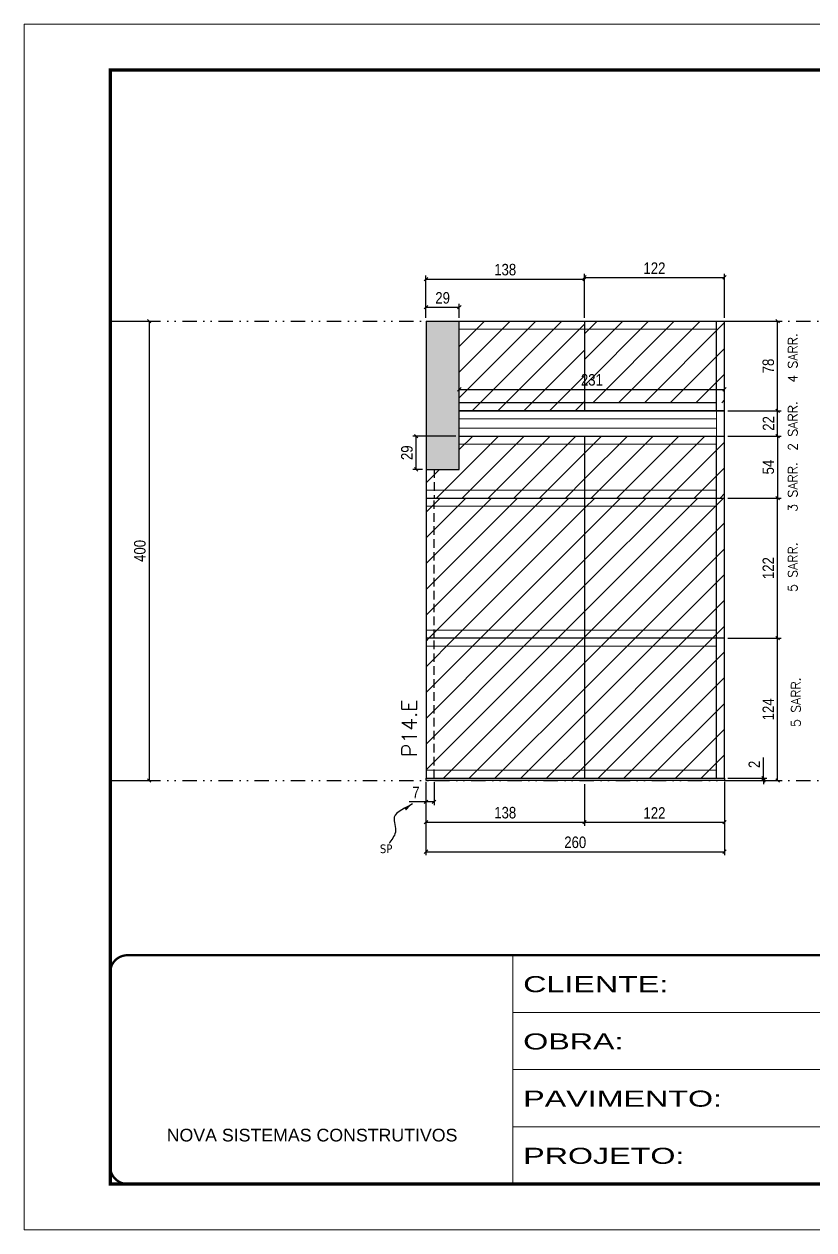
# Model space of a CAD drawing. Extents: x 28748 to 35002, y 14885 to 43501.
# Drawn here: x 31932 to 32620, y 28668 to 29718 of the extents above; entities that cross this region are included whole.
import ezdxf

# ---------------------------------------------------------------- set-up
doc = ezdxf.new("R2010")
doc.units = 0
for name, pattern in [('CONTINUO', [0]), ('DASHED', [0.75, 0.5, -0.25]), ('DIVIDE2', [0.625, 0.25, -0.125, 0, -0.125, 0, -0.125]), ('HIDDEN', [0.375, 0.25, -0.125])]:
    doc.linetypes.add(name, pattern=pattern)
for name, color, linetype in [('COTA', 241, 'Continuous'), ('Nível', 160, 'Continuous'), ('Painéis', 200, 'Continuous'), ('SARR_2.2x7', 40, 'Continuous'), ('Sarrafo de Pressão', 42, 'HIDDEN'), ('texto', 7, 'Continuous')]:
    doc.layers.add(name, color=color, linetype=linetype)
for name, color, linetype, lineweight in [('Folhas', 255, 'Continuous', 9), ('Hachura', 251, 'Continuous', 9), ('Sarr 2.2x7', 40, 'Continuous', 9), ('SARRAFO DE PRESSAO', 251, 'DASHED', 9), ('Texto Seção', 7, 'Continuous', 15)]:
    doc.layers.add(name, color=color, linetype=linetype, lineweight=lineweight)
doc.styles.add('ARIAL', font='arial.ttf')
doc.styles.add('COTA TECNICA', font='techl___.ttf', dxfattribs={"height": 10})
doc.styles.add('COTA TECNICA-50', font='techl___.ttf', dxfattribs={"height": 10})
doc.styles.add('REGUA-120', font='ROMANS.shx', dxfattribs={"height": 15})
doc.styles.add('ROMANS', font='romans.shx')
doc.styles.get("Standard").update_dxf_attribs({"font": 'arial.ttf'})
doc.styles.add('Tecnologia', font='')
doc.styles.get('Tecnologia').set_extended_font_data('Forgotten Futurist')
doc.dimstyles.new('COTA PAINEL-50', dxfattribs={"dimtxt": 10, "dimasz": 3, "dimexe": 3, "dimexo": 3, "dimgap": 3, "dimtad": 1, "dimdec": 1, "dimzin": 12, "dimdsep": 46, "dimtxsty": 'COTA TECNICA-50', "dimblk1": 'OBLIQUE', "dimblk2": 'OBLIQUE', "dimsah": 1, "dimcen": 0.9, "dimclrd": 4, "dimclre": 4, "dimclrt": 240, "dimadec": 1, "dimazin": 3, "dimtfac": 1, "dimtdec": 1, "dimtmove": 0, "dimatfit": 3, "dimfxl": 1, "dimtolj": 1, "dimtzin": 12, "dimarcsym": 0})
doc.dimstyles.new('PAINEL', dxfattribs={"dimtxt": 10, "dimasz": 3, "dimexe": 3, "dimexo": 3, "dimgap": 3, "dimtad": 1, "dimdec": 1, "dimzin": 12, "dimdsep": 46, "dimtxsty": 'COTA TECNICA', "dimblk1": 'OBLIQUE', "dimblk2": 'OBLIQUE', "dimsah": 1, "dimcen": 0.9, "dimclrd": 4, "dimclre": 4, "dimclrt": 240, "dimadec": 1, "dimazin": 3, "dimtfac": 1, "dimtdec": 1, "dimtmove": 0, "dimatfit": 3, "dimfxl": 1, "dimtolj": 1, "dimtzin": 12, "dimarcsym": 0})
doc.dimstyles.get("Standard").update_dxf_attribs({"dimtxt": 0.18, "dimasz": 0.18, "dimexe": 0.18, "dimexo": 0.0625, "dimgap": 0.09, "dimtad": 0, "dimtih": 1, "dimtoh": 1, "dimdec": 4, "dimzin": 0, "dimdsep": 46, "dimtxsty": 'Standard', "dimcen": 0.09, "dimadec": 0, "dimazin": 0, "dimtfac": 1, "dimtdec": 4, "dimtofl": 0, "dimtmove": 0, "dimatfit": 3, "dimfxl": 1, "dimtolj": 1, "dimtzin": 0, "dimarcsym": 0})
pattern_1 = [(45, (-100272.658, -2076.637), (-11.2253202, 11.2253202), [])]

# ---------------------------------------------------------------- blocks, each defined once
blk = doc.blocks.new('9999999999')
at = {"color": 30, "linetype": 'CONTINUO'}
for p, q in [((98564.6, 34230.2), (98564.6, 34429.4)), ((98564.6, 34379.6), (99584, 34379.6)), ((98564.6, 34329.8), (99488, 34329.8)), ((98564.6, 34280), (99488, 34280))]:
    blk.add_line(p, q, dxfattribs=at)
at = {"color": 30, "linetype": 'CONTINUO', "const_width": 2}
blk.add_lwpolyline([(99584, 34230.2), (99584, 34414.4, 0.414214), (99569, 34429.4), (98229, 34429.4, 0.414214), (98214, 34414.4), (98214, 34245.2, 0.414214), (98229, 34230.2), (99584, 34230.2)], format="xyb", dxfattribs=at)
at = {"layer": 'Folhas'}
blk.add_lwpolyline([(98139, 34190.2), (99624, 34190.2), (99624, 35240.2), (98139, 35240.2)], close=True, dxfattribs=at)
at = {"layer": 'Folhas', "color": 30, "const_width": 3}
blk.add_lwpolyline([(98214, 34230.2), (99584, 34230.2), (99584, 35200.2), (98214, 35200.2)], close=True, dxfattribs=at)
at = {"color": 7, "linetype": 'Continuous', "ltscale": 5, "style": 'ARIAL'}
blk.add_text('NOVA SISTEMAS CONSTRUTIVOS', height=11.059, dxfattribs=at).set_placement((98263.2, 34267.2))
at = {"layer": 'Folhas', "color": 7, "style": 'Tecnologia', "width": 1.5}
for s, p in [('CLIENTE:', (98573.7, 34397.2)), ('OBRA:', (98573.7, 34347.3)), ('PAVIMENTO:', (98573.7, 34297.5)), ('PROJETO:', (98573.7, 34247.7))]:
    blk.add_text(s, height=14, dxfattribs=at).set_placement(p)
blk = doc.blocks.new('_Oblique')
at = {"color": 0, "linetype": 'ByBlock', "lineweight": -2}
blk.add_line((-0.5, -0.5), (0.5, 0.5), dxfattribs=at)
blk = doc.blocks.new('*D1821')
at = {"layer": 'COTA', "color": 4, "linetype": 'ByBlock', "lineweight": -2, "transparency": 16777216}
for p, q in [((32009.8, 29459.1), (32043.8, 29459.1)), ((32040.8, 29459.1), (32040.8, 29059.1)), ((32009.8, 29059.1), (32043.8, 29059.1))]:
    blk.add_line(p, q, dxfattribs=at)
at = {"layer": 'Defpoints', "color": 0, "linetype": 'ByBlock', "transparency": 16777216}
for p in [(32006.8, 29459.1), (32006.8, 29059.1), (32040.8, 29059.1)]:
    blk.add_point(p, dxfattribs=at)
at = {"layer": 'COTA', "color": 4, "linetype": 'ByBlock', "lineweight": -2, "transparency": 16777216, "xscale": 3, "yscale": 3, "zscale": 3}
for p, rotation in [((32040.8, 29459.1), 90), ((32040.8, 29059.1), 270)]:
    blk.add_blockref('_Oblique', p, dxfattribs=dict(at, rotation=rotation))
at = {"layer": 'COTA', "color": 240, "linetype": 'ByBlock', "transparency": 16777216, "insert": (32032.7, 29259.1), "char_height": 10, "attachment_point": 5, "rotation": 90, "style": 'COTA TECNICA'}
blk.add_mtext('\\A1;400', dxfattribs=at)
blk = doc.blocks.new('*D985')
at = {"layer": 'COTA', "color": 4, "lineweight": -2, "transparency": 16777216}
for p, q in [((32281.9, 29058.1), (32281.9, 28994.2)), ((32541.9, 29058.1), (32541.9, 28994.2)), ((32281.9, 28997.2), (32541.9, 28997.2))]:
    blk.add_line(p, q, dxfattribs=at)
at = {"layer": 'Defpoints', "color": 0, "transparency": 16777216}
for p in [(32281.9, 29061.1), (32541.9, 29061.1), (32541.9, 28997.2)]:
    blk.add_point(p, dxfattribs=at)
at = {"layer": 'COTA', "color": 4, "lineweight": -2, "transparency": 16777216, "xscale": 3, "yscale": 3, "zscale": 3, "rotation": 180}
blk.add_blockref('_Oblique', (32281.9, 28997.2), dxfattribs=at)
at = {"layer": 'COTA', "color": 4, "lineweight": -2, "transparency": 16777216, "xscale": 3, "yscale": 3, "zscale": 3}
blk.add_blockref('_Oblique', (32541.9, 28997.2), dxfattribs=at)
at = {"layer": 'COTA', "color": 240, "transparency": 16777216, "insert": (32411.9, 29005.3), "char_height": 10, "attachment_point": 5, "style": 'COTA TECNICA'}
blk.add_mtext('\\A1;260', dxfattribs=at)
blk = doc.blocks.new('*D986')
at = {"layer": 'COTA', "color": 4, "lineweight": -2, "transparency": 16777216}
for p, q in [((32281.9, 29056.1), (32281.9, 29037.6)), ((32288.9, 29058.1), (32288.9, 29037.6)), ((32281.9, 29040.6), (32267.2, 29040.6)), ((32288.9, 29040.6), (32281.9, 29040.6))]:
    blk.add_line(p, q, dxfattribs=at)
at = {"layer": 'Defpoints', "color": 0, "transparency": 16777216}
for p in [(32281.9, 29059.1), (32288.9, 29061.1), (32281.9, 29040.6)]:
    blk.add_point(p, dxfattribs=at)
at = {"layer": 'COTA', "color": 4, "lineweight": -2, "transparency": 16777216, "xscale": 3, "yscale": 3, "zscale": 3, "rotation": 180}
blk.add_blockref('_Oblique', (32281.9, 29040.6), dxfattribs=at)
at = {"layer": 'COTA', "color": 4, "lineweight": -2, "transparency": 16777216, "xscale": 3, "yscale": 3, "zscale": 3}
blk.add_blockref('_Oblique', (32288.9, 29040.6), dxfattribs=at)
at = {"layer": 'COTA', "color": 240, "transparency": 16777216, "insert": (32273.1, 29048.7), "char_height": 10, "attachment_point": 5, "style": 'COTA TECNICA-50'}
blk.add_mtext('\\A1;7', dxfattribs=at)
blk = doc.blocks.new('*D987')
at = {"layer": 'COTA', "color": 4, "lineweight": -2, "transparency": 16777216}
for p, q in [((32544.9, 29183.1), (32591.2, 29183.1)), ((32588.2, 29059.1), (32588.2, 29183.1)), ((32544.9, 29059.1), (32591.2, 29059.1))]:
    blk.add_line(p, q, dxfattribs=at)
at = {"layer": 'Defpoints', "color": 0, "transparency": 16777216}
for p in [(32541.9, 29183.1), (32588.2, 29183.1), (32541.9, 29059.1)]:
    blk.add_point(p, dxfattribs=at)
at = {"layer": 'COTA', "color": 4, "lineweight": -2, "transparency": 16777216, "xscale": 3, "yscale": 3, "zscale": 3}
for p, rotation in [((32588.2, 29183.1), 90), ((32588.2, 29059.1), 270)]:
    blk.add_blockref('_Oblique', p, dxfattribs=dict(at, rotation=rotation))
at = {"layer": 'COTA', "color": 240, "transparency": 16777216, "insert": (32580.1, 29121.1), "char_height": 10, "attachment_point": 5, "rotation": 90, "style": 'COTA TECNICA-50'}
blk.add_mtext('\\A1;124', dxfattribs=at)
blk = doc.blocks.new('*D988')
at = {"layer": 'COTA', "color": 4, "lineweight": -2, "transparency": 16777216}
for p, q in [((32575.9, 29061.1), (32575.9, 29079.2)), ((32544.9, 29061.1), (32578.9, 29061.1)), ((32544.9, 29059.1), (32578.9, 29059.1)), ((32575.9, 29059.1), (32575.9, 29061.1)), ((32575.9, 29059.1), (32575.9, 29056.1))]:
    blk.add_line(p, q, dxfattribs=at)
at = {"layer": 'Defpoints', "color": 0, "transparency": 16777216}
for p in [(32541.9, 29061.1), (32541.9, 29059.1), (32575.9, 29059.1)]:
    blk.add_point(p, dxfattribs=at)
at = {"layer": 'COTA', "color": 4, "lineweight": -2, "transparency": 16777216, "xscale": 3, "yscale": 3, "zscale": 3}
for p, rotation in [((32575.9, 29061.1), 270), ((32575.9, 29059.1), 90)]:
    blk.add_blockref('_Oblique', p, dxfattribs=dict(at, rotation=rotation))
at = {"layer": 'COTA', "color": 240, "transparency": 16777216, "insert": (32567.9, 29073.2), "char_height": 10, "attachment_point": 5, "rotation": 90, "style": 'COTA TECNICA-50'}
blk.add_mtext('\\A1;2', dxfattribs=at)
blk = doc.blocks.new('*D989')
at = {"layer": 'COTA', "color": 4, "linetype": 'ByBlock', "lineweight": -2, "transparency": 16777216}
for p, q in [((32544.9, 29305.1), (32591.2, 29305.1)), ((32588.2, 29183.1), (32588.2, 29305.1)), ((32544.9, 29183.1), (32591.2, 29183.1))]:
    blk.add_line(p, q, dxfattribs=at)
at = {"layer": 'Defpoints', "color": 0, "linetype": 'ByBlock', "transparency": 16777216}
for p in [(32541.9, 29305.1), (32588.2, 29305.1), (32541.9, 29183.1)]:
    blk.add_point(p, dxfattribs=at)
at = {"layer": 'COTA', "color": 4, "linetype": 'ByBlock', "lineweight": -2, "transparency": 16777216, "xscale": 3, "yscale": 3, "zscale": 3}
for p, rotation in [((32588.2, 29305.1), 90), ((32588.2, 29183.1), 270)]:
    blk.add_blockref('_Oblique', p, dxfattribs=dict(at, rotation=rotation))
at = {"layer": 'COTA', "color": 240, "linetype": 'ByBlock', "transparency": 16777216, "insert": (32580.1, 29244.1), "char_height": 10, "attachment_point": 5, "rotation": 90, "style": 'COTA TECNICA'}
blk.add_mtext('\\A1;122', dxfattribs=at)
blk = doc.blocks.new('*D1822')
at = {"layer": 'COTA', "color": 4, "linetype": 'ByBlock', "lineweight": -2, "transparency": 16777216}
for p, q in [((32281.9, 29058.1), (32281.9, 29019.8)), ((32419.9, 29056.1), (32419.9, 29019.8)), ((32281.9, 29022.8), (32419.9, 29022.8))]:
    blk.add_line(p, q, dxfattribs=at)
at = {"layer": 'Defpoints', "color": 0, "linetype": 'ByBlock', "transparency": 16777216}
for p in [(32281.9, 29061.1), (32419.9, 29059.1), (32419.9, 29022.8)]:
    blk.add_point(p, dxfattribs=at)
at = {"layer": 'COTA', "color": 4, "linetype": 'ByBlock', "lineweight": -2, "transparency": 16777216, "xscale": 3, "yscale": 3, "zscale": 3, "rotation": 180}
blk.add_blockref('_Oblique', (32281.9, 29022.8), dxfattribs=at)
at = {"layer": 'COTA', "color": 4, "linetype": 'ByBlock', "lineweight": -2, "transparency": 16777216, "xscale": 3, "yscale": 3, "zscale": 3}
blk.add_blockref('_Oblique', (32419.9, 29022.8), dxfattribs=at)
at = {"layer": 'COTA', "color": 240, "linetype": 'ByBlock', "transparency": 16777216, "insert": (32350.9, 29031.1), "char_height": 10, "attachment_point": 5, "style": 'COTA TECNICA'}
blk.add_mtext('\\A1;138', dxfattribs=at)
blk = doc.blocks.new('*D1823')
at = {"layer": 'COTA', "color": 4, "linetype": 'ByBlock', "lineweight": -2, "transparency": 16777216}
for p, q in [((32419.9, 29056.1), (32419.9, 29019.8)), ((32541.9, 29056.1), (32541.9, 29019.8)), ((32419.9, 29022.8), (32541.9, 29022.8))]:
    blk.add_line(p, q, dxfattribs=at)
at = {"layer": 'Defpoints', "color": 0, "linetype": 'ByBlock', "transparency": 16777216}
for p in [(32419.9, 29059.1), (32541.9, 29059.1), (32541.9, 29022.8)]:
    blk.add_point(p, dxfattribs=at)
at = {"layer": 'COTA', "color": 4, "linetype": 'ByBlock', "lineweight": -2, "transparency": 16777216, "xscale": 3, "yscale": 3, "zscale": 3, "rotation": 180}
blk.add_blockref('_Oblique', (32419.9, 29022.8), dxfattribs=at)
at = {"layer": 'COTA', "color": 4, "linetype": 'ByBlock', "lineweight": -2, "transparency": 16777216, "xscale": 3, "yscale": 3, "zscale": 3}
blk.add_blockref('_Oblique', (32541.9, 29022.8), dxfattribs=at)
at = {"layer": 'COTA', "color": 240, "linetype": 'ByBlock', "transparency": 16777216, "insert": (32480.9, 29030.9), "char_height": 10, "attachment_point": 5, "style": 'COTA TECNICA'}
blk.add_mtext('\\A1;122', dxfattribs=at)
blk = doc.blocks.new('*D1825')
at = {"layer": 'COTA', "color": 4, "linetype": 'ByBlock', "lineweight": -2, "transparency": 16777216}
for p, q in [((32544.9, 29459.1), (32591.2, 29459.1)), ((32588.2, 29381.1), (32588.2, 29459.1)), ((32544.9, 29381.1), (32591.2, 29381.1))]:
    blk.add_line(p, q, dxfattribs=at)
at = {"layer": 'Defpoints', "color": 0, "linetype": 'ByBlock', "transparency": 16777216}
for p in [(32541.9, 29459.1), (32588.2, 29459.1), (32541.9, 29381.1)]:
    blk.add_point(p, dxfattribs=at)
at = {"layer": 'COTA', "color": 4, "linetype": 'ByBlock', "lineweight": -2, "transparency": 16777216, "xscale": 3, "yscale": 3, "zscale": 3}
for p, rotation in [((32588.2, 29459.1), 90), ((32588.2, 29381.1), 270)]:
    blk.add_blockref('_Oblique', p, dxfattribs=dict(at, rotation=rotation))
at = {"layer": 'COTA', "color": 240, "linetype": 'ByBlock', "transparency": 16777216, "insert": (32580.1, 29420.1), "char_height": 10, "attachment_point": 5, "rotation": 90, "style": 'COTA TECNICA'}
blk.add_mtext('\\A1;78', dxfattribs=at)
blk = doc.blocks.new('*D1826')
at = {"layer": 'COTA', "color": 4, "linetype": 'ByBlock', "lineweight": -2, "transparency": 16777216}
for p, q in [((32281.9, 29462.1), (32281.9, 29474.3)), ((32310.9, 29462.1), (32310.9, 29474.3)), ((32281.9, 29471.3), (32310.9, 29471.3))]:
    blk.add_line(p, q, dxfattribs=at)
at = {"layer": 'Defpoints', "color": 0, "linetype": 'ByBlock', "transparency": 16777216}
for p in [(32310.9, 29471.3), (32281.9, 29459.1), (32310.9, 29459.1)]:
    blk.add_point(p, dxfattribs=at)
at = {"layer": 'COTA', "color": 4, "linetype": 'ByBlock', "lineweight": -2, "transparency": 16777216, "xscale": 3, "yscale": 3, "zscale": 3, "rotation": 180}
blk.add_blockref('_Oblique', (32281.9, 29471.3), dxfattribs=at)
at = {"layer": 'COTA', "color": 4, "linetype": 'ByBlock', "lineweight": -2, "transparency": 16777216, "xscale": 3, "yscale": 3, "zscale": 3}
blk.add_blockref('_Oblique', (32310.9, 29471.3), dxfattribs=at)
at = {"layer": 'COTA', "color": 240, "linetype": 'ByBlock', "transparency": 16777216, "insert": (32296.4, 29479.4), "char_height": 10, "attachment_point": 5, "style": 'COTA TECNICA'}
blk.add_mtext('\\A1;29', dxfattribs=at)
blk = doc.blocks.new('*D1827')
at = {"layer": 'COTA', "color": 4, "linetype": 'ByBlock', "lineweight": -2, "transparency": 16777216}
for p, q in [((32307.9, 29359.1), (32270.4, 29359.1)), ((32273.4, 29330.1), (32273.4, 29359.1)), ((32278.9, 29330.1), (32270.4, 29330.1))]:
    blk.add_line(p, q, dxfattribs=at)
at = {"layer": 'Defpoints', "color": 0, "linetype": 'ByBlock', "transparency": 16777216}
for p in [(32273.4, 29359.1), (32310.9, 29359.1), (32281.9, 29330.1)]:
    blk.add_point(p, dxfattribs=at)
at = {"layer": 'COTA', "color": 4, "linetype": 'ByBlock', "lineweight": -2, "transparency": 16777216, "xscale": 3, "yscale": 3, "zscale": 3}
for p, rotation in [((32273.4, 29359.1), 90), ((32273.4, 29330.1), 270)]:
    blk.add_blockref('_Oblique', p, dxfattribs=dict(at, rotation=rotation))
at = {"layer": 'COTA', "color": 240, "linetype": 'ByBlock', "transparency": 16777216, "insert": (32265.3, 29344.6), "char_height": 10, "attachment_point": 5, "rotation": 90, "style": 'COTA TECNICA'}
blk.add_mtext('\\A1;29', dxfattribs=at)
blk = doc.blocks.new('*D2056')
at = {"layer": 'COTA', "color": 4, "lineweight": -2, "transparency": 16777216}
for p, q in [((32281.9, 29462.1), (32281.9, 29498.8)), ((32281.9, 29495.8), (32419.9, 29495.8)), ((32419.9, 29462.1), (32419.9, 29498.8))]:
    blk.add_line(p, q, dxfattribs=at)
at = {"layer": 'Defpoints', "color": 0, "transparency": 16777216}
for p in [(32419.9, 29495.8), (32281.9, 29459.1), (32419.9, 29459.1)]:
    blk.add_point(p, dxfattribs=at)
at = {"layer": 'COTA', "color": 4, "lineweight": -2, "transparency": 16777216, "xscale": 3, "yscale": 3, "zscale": 3, "rotation": 180}
blk.add_blockref('_Oblique', (32281.9, 29495.8), dxfattribs=at)
at = {"layer": 'COTA', "color": 4, "lineweight": -2, "transparency": 16777216, "xscale": 3, "yscale": 3, "zscale": 3}
blk.add_blockref('_Oblique', (32419.9, 29495.8), dxfattribs=at)
at = {"layer": 'COTA', "color": 240, "transparency": 16777216, "insert": (32350.9, 29504), "char_height": 10, "attachment_point": 5, "style": 'COTA TECNICA-50'}
blk.add_mtext('\\A1;138', dxfattribs=at)
blk = doc.blocks.new('*D2309')
at = {"layer": 'COTA', "color": 4, "lineweight": -2, "transparency": 16777216}
for p, q in [((32544.9, 29359.1), (32591.2, 29359.1)), ((32588.2, 29359.1), (32588.2, 29305.1)), ((32544.9, 29305.1), (32591.2, 29305.1))]:
    blk.add_line(p, q, dxfattribs=at)
at = {"layer": 'Defpoints', "color": 0, "transparency": 16777216}
for p in [(32541.9, 29359.1), (32541.9, 29305.1), (32588.2, 29305.1)]:
    blk.add_point(p, dxfattribs=at)
at = {"layer": 'COTA', "color": 4, "lineweight": -2, "transparency": 16777216, "xscale": 3, "yscale": 3, "zscale": 3}
for p, rotation in [((32588.2, 29359.1), 90), ((32588.2, 29305.1), 270)]:
    blk.add_blockref('_Oblique', p, dxfattribs=dict(at, rotation=rotation))
at = {"layer": 'COTA', "color": 240, "transparency": 16777216, "insert": (32580.1, 29332.1), "char_height": 10, "attachment_point": 5, "rotation": 90, "style": 'COTA TECNICA'}
blk.add_mtext('\\A1;54', dxfattribs=at)
blk = doc.blocks.new('*D2466')
at = {"layer": 'COTA', "color": 4, "lineweight": -2, "transparency": 16777216}
for p, q in [((32544.9, 29381.1), (32591.2, 29381.1)), ((32588.2, 29359.1), (32588.2, 29381.1)), ((32544.9, 29359.1), (32591.2, 29359.1))]:
    blk.add_line(p, q, dxfattribs=at)
at = {"layer": 'Defpoints', "color": 0, "transparency": 16777216}
for p in [(32541.9, 29381.1), (32588.2, 29381.1), (32541.9, 29359.1)]:
    blk.add_point(p, dxfattribs=at)
at = {"layer": 'COTA', "color": 4, "lineweight": -2, "transparency": 16777216, "xscale": 3, "yscale": 3, "zscale": 3}
for p, rotation in [((32588.2, 29381.1), 90), ((32588.2, 29359.1), 270)]:
    blk.add_blockref('_Oblique', p, dxfattribs=dict(at, rotation=rotation))
at = {"layer": 'COTA', "color": 240, "transparency": 16777216, "insert": (32580.2, 29370.1), "char_height": 10, "attachment_point": 5, "rotation": 90, "style": 'COTA TECNICA'}
blk.add_mtext('\\A1;22', dxfattribs=at)
blk = doc.blocks.new('*D2630')
at = {"layer": 'COTA', "color": 4, "lineweight": -2, "transparency": 16777216}
for p, q in [((32310.9, 29384.1), (32310.9, 29402.8)), ((32541.9, 29384.1), (32541.9, 29402.8)), ((32310.9, 29399.8), (32541.9, 29399.8))]:
    blk.add_line(p, q, dxfattribs=at)
at = {"layer": 'Defpoints', "color": 0, "transparency": 16777216}
for p in [(32541.9, 29399.8), (32310.9, 29381.1), (32541.9, 29381.1)]:
    blk.add_point(p, dxfattribs=at)
at = {"layer": 'COTA', "color": 4, "lineweight": -2, "transparency": 16777216, "xscale": 3, "yscale": 3, "zscale": 3, "rotation": 180}
blk.add_blockref('_Oblique', (32310.9, 29399.8), dxfattribs=at)
at = {"layer": 'COTA', "color": 4, "lineweight": -2, "transparency": 16777216, "xscale": 3, "yscale": 3, "zscale": 3}
blk.add_blockref('_Oblique', (32541.9, 29399.8), dxfattribs=at)
at = {"layer": 'COTA', "color": 240, "transparency": 16777216, "insert": (32426.4, 29408), "char_height": 10, "attachment_point": 5, "style": 'COTA TECNICA'}
blk.add_mtext('\\A1;231', dxfattribs=at)
blk = doc.blocks.new('*D2631')
at = {"layer": 'COTA', "color": 4, "lineweight": -2, "transparency": 16777216}
for p, q in [((32419.9, 29462.1), (32419.9, 29500.3)), ((32419.9, 29497.3), (32541.9, 29497.3)), ((32541.9, 29462.1), (32541.9, 29500.3))]:
    blk.add_line(p, q, dxfattribs=at)
at = {"layer": 'Defpoints', "color": 0, "transparency": 16777216}
for p in [(32541.9, 29497.3), (32419.9, 29459.1), (32541.9, 29459.1)]:
    blk.add_point(p, dxfattribs=at)
at = {"layer": 'COTA', "color": 4, "lineweight": -2, "transparency": 16777216, "xscale": 3, "yscale": 3, "zscale": 3, "rotation": 180}
blk.add_blockref('_Oblique', (32419.9, 29497.3), dxfattribs=at)
at = {"layer": 'COTA', "color": 4, "lineweight": -2, "transparency": 16777216, "xscale": 3, "yscale": 3, "zscale": 3}
blk.add_blockref('_Oblique', (32541.9, 29497.3), dxfattribs=at)
at = {"layer": 'COTA', "color": 240, "transparency": 16777216, "insert": (32480.9, 29505.3), "char_height": 10, "attachment_point": 5, "style": 'COTA TECNICA'}
blk.add_mtext('\\A1;122', dxfattribs=at)

msp = doc.modelspace()

# ---------------------------------------------------------------- hatches: boundary and pattern name
at = {"layer": 'COTA', "linetype": 'ByBlock'}
h = msp.add_hatch(dxfattribs=at)
h.set_pattern_fill('AR-CONC', color=256, scale=0.03)
h.paths.add_polyline_path([(32310.92, 29459.13), (32281.92, 29459.13), (32281.92, 29330.13), (32310.92, 29330.13)])
at = {"layer": 'Hachura'}
h = msp.add_hatch(dxfattribs=at)
h.set_pattern_fill('ANSI31', color=256, scale=5)
h.paths.add_polyline_path([(32419.92, 29459.13), (32310.92, 29459.13), (32310.92, 29381.13), (32419.92, 29381.13)])
h.paths.add_polyline_path([(32414.16, 29398.29), (32439.93, 29398.29), (32439.93, 29418.88), (32414.16, 29418.88)], flags=9)
at = {"layer": 'Hachura', "linetype": 'ByBlock'}
h = msp.add_hatch(dxfattribs=at)
h.set_pattern_fill('ANSI31', color=256, scale=5)
h.set_pattern_definition([(45, (26646.058, 30431.966), (-11.22532, 11.22532), [])])
h.paths.add_polyline_path([(32541.92, 29388.13), (32541.92, 29459.13), (32419.92, 29459.13), (32419.92, 29388.13)])
at = {"layer": 'Hachura'}
h = msp.add_hatch(dxfattribs=at)
h.set_pattern_fill('ANSI31', color=256, scale=5)
h.paths.add_polyline_path([(32419.92, 29359.13), (32310.92, 29359.13), (32310.92, 29330.13), (32281.92, 29330.13), (32281.92, 29305.13), (32419.92, 29305.13)])
h = msp.add_hatch(dxfattribs=at)
h.set_pattern_fill('ANSI31', color=256, scale=5)
h.paths.add_polyline_path([(32541.92, 29305.13), (32541.92, 29359.13), (32419.92, 29359.13), (32419.92, 29305.13)])
at = {"layer": 'Hachura', "linetype": 'ByBlock'}
h = msp.add_hatch(dxfattribs=at)
h.set_pattern_fill('ANSI31', color=256, scale=5)
h.set_pattern_definition(pattern_1)
h.paths.add_polyline_path([(32419.92, 29305.13), (32281.92, 29305.13), (32281.92, 29183.13), (32419.92, 29183.13)])
h = msp.add_hatch(dxfattribs=at)
h.set_pattern_fill('ANSI31', color=256, scale=5)
h.set_pattern_definition(pattern_1)
h.paths.add_polyline_path([(32419.92, 29183.13), (32541.92, 29183.13), (32541.92, 29305.13), (32419.92, 29305.13)])
h = msp.add_hatch(dxfattribs=at)
h.set_pattern_fill('ANSI31', color=256, scale=5)
h.set_pattern_definition(pattern_1)
h.paths.add_polyline_path([(32419.92, 29183.13), (32281.92, 29183.13), (32281.92, 29061.13), (32419.92, 29061.13)])
h = msp.add_hatch(dxfattribs=at)
h.set_pattern_fill('ANSI31', color=256, scale=5)
h.set_pattern_definition(pattern_1)
h.paths.add_polyline_path([(32419.92, 29183.13), (32419.92, 29061.13), (32541.92, 29061.13), (32541.92, 29183.13)])

# ---------------------------------------------------------------- linework, layer by layer
at = {"layer": 'COTA', "linetype": 'ByBlock'}
for q in [(32310.92, 29459.13), (32281.92, 29330.13)]:
    msp.add_line((32281.92, 29459.13), q, dxfattribs=at)
at = {"layer": 'Nível', "color": 4, "linetype": 'DIVIDE2', "ltscale": 50}
for p, q in [((32006.84, 29459.13), (33376.84, 29459.13)), ((32006.84, 29059.13), (33376.84, 29059.13))]:
    msp.add_line(p, q, dxfattribs=at)
at = {"layer": 'Painéis'}
for p, q in [((32310.92, 29330.13), (32310.92, 29459.13)), ((32310.92, 29459.13), (32541.92, 29459.13)), ((32419.92, 29459.13), (32419.92, 29381.13)), ((32541.92, 29381.13), (32541.92, 29459.13)), ((32541.92, 29381.13), (32310.92, 29381.13)), ((32310.92, 29381.13), (32541.92, 29381.13)), ((32541.92, 29359.13), (32541.92, 29381.13)), ((32310.92, 29359.13), (32541.92, 29359.13)), ((32419.92, 29359.13), (32419.92, 29305.13)), ((32541.92, 29305.13), (32541.92, 29359.13)), ((32281.92, 29330.13), (32310.92, 29330.13)), ((32281.92, 29330.13), (32281.92, 29305.13)), ((32281.92, 29305.13), (32281.92, 29061.13)), ((32281.92, 29305.13), (32541.92, 29305.13)), ((32419.92, 29305.13), (32419.92, 29061.13)), ((32541.92, 29061.13), (32541.92, 29305.13)), ((32541.92, 29183.13), (32281.92, 29183.13)), ((32281.92, 29061.13), (32541.92, 29061.13))]:
    msp.add_line(p, q, dxfattribs=at)
msp.add_lwpolyline([(32281.92, 29061.13), (32541.92, 29061.13), (32541.92, 29059.13), (32281.92, 29059.13)], close=True, dxfattribs=at)
at = {"layer": 'Sarr 2.2x7'}
for p, q in [((32534.92, 29452.13), (32310.92, 29452.13)), ((32534.92, 29381.13), (32534.92, 29359.13)), ((32310.92, 29374.13), (32534.92, 29374.13)), ((32310.92, 29366.13), (32534.92, 29366.13)), ((32310.92, 29352.13), (32534.92, 29352.13)), ((32281.92, 29312.13), (32534.92, 29312.13)), ((32534.92, 29298.13), (32281.92, 29298.13)), ((32534.92, 29190.13), (32281.92, 29190.13)), ((32534.92, 29176.13), (32281.92, 29176.13)), ((32534.92, 29068.13), (32281.92, 29068.13)), ((32541.92, 29061.13), (32281.92, 29061.13))]:
    msp.add_line(p, q, dxfattribs=at)
at = {"layer": 'Sarr 2.2x7', "linetype": 'Continuous'}
for p, q in [((32281.92, 29183.13), (32281.92, 29190.13)), ((32541.92, 29183.13), (32541.92, 29190.13)), ((32281.92, 29061.13), (32281.92, 29068.13)), ((32541.92, 29061.13), (32541.92, 29068.13))]:
    msp.add_line(p, q, dxfattribs=at)
at = {"layer": 'SARR_2.2x7'}
for p, q in [((32534.92, 29381.13), (32534.92, 29459.13)), ((32534.92, 29388.13), (32310.92, 29388.13)), ((32534.92, 29305.13), (32534.92, 29359.13)), ((32534.92, 29183.13), (32534.92, 29305.13)), ((32534.92, 29061.13), (32534.92, 29183.13))]:
    msp.add_line(p, q, dxfattribs=at)
at = {"layer": 'Sarrafo de Pressão', "ltscale": 30}
for p, q in [((32288.92, 29330.13), (32288.92, 29305.13)), ((32288.92, 29183.13), (32288.92, 29305.13)), ((32288.92, 29061.13), (32288.92, 29183.13))]:
    msp.add_line(p, q, dxfattribs=at)

# ---------------------------------------------------------------- block references
at = {"layer": 'SARRAFO DE PRESSAO', "color": 6, "linetype": 'ByBlock'}
msp.add_blockref('9999999999', (-66207.14, -5522.36), dxfattribs=at)

# ---------------------------------------------------------------- texts
at = {"layer": 'texto', "color": 0, "insert": (32247.15, 28999.64), "char_height": 7.5, "attachment_point": 5}
msp.add_mtext('{\\fTahoma|b0|i0|c0|p34;\\C4;SP}', dxfattribs=at)
at = {"layer": 'Texto Seção', "linetype": 'Continuous', "style": 'ROMANS'}
for s, p in [('4 SARR.', (32605.36, 29405.53)), ('2 SARR.', (32605.36, 29346.27)), ('3 SARR.', (32605.36, 29293.23)), ('5 SARR.', (32605.36, 29223.35)), ('5 SARR.', (32608.07, 29105.75))]:
    msp.add_text(s, height=8, rotation=90, dxfattribs=at).set_placement(p)
at = {"layer": 'Texto Seção', "insert": (32273.89, 29079.59), "char_height": 13, "width": 285.3299, "attachment_point": 7, "rotation": 90, "style": 'REGUA-120'}
msp.add_mtext('P14.E', dxfattribs=at)

# ---------------------------------------------------------------- dimensions: what is measured, and where the dimension line sits
at = {"layer": 'COTA'}
for base, p1, p2, dimstyle, picture, middle in [((32419.92, 29495.79), (32281.92, 29459.13), (32419.92, 29459.13), 'COTA PAINEL-50', '*D2056', (32350.92, 29504.03)), ((32541.92, 29497.29), (32419.92, 29459.13), (32541.92, 29459.13), 'PAINEL', '*D2631', (32480.92, 29505.35)), ((32541.92, 29399.78), (32310.92, 29381.13), (32541.92, 29381.13), 'PAINEL', '*D2630', (32426.42, 29408))]:
    dim = msp.add_linear_dim(base=base, p1=p1, p2=p2, dimstyle=dimstyle, dxfattribs=at)
    dim.commit()
    dim.dimension.update_dxf_attribs({"geometry": picture, "text_midpoint": middle})
at = {"layer": 'COTA', "linetype": 'ByBlock'}
for base, p1, p2, picture, middle in [((32310.92, 29471.34), (32281.92, 29459.13), (32310.92, 29459.13), '*D1826', (32296.42, 29479.43)), ((32419.92, 29022.82), (32281.92, 29061.13), (32419.92, 29059.13), '*D1822', (32350.92, 29031.06))]:
    dim = msp.add_linear_dim(base=base, p1=p1, p2=p2, dimstyle='PAINEL', dxfattribs=at)
    dim.commit()
    dim.dimension.update_dxf_attribs({"geometry": picture, "text_midpoint": middle})
for base, p1, p2, picture, middle in [((32040.84, 29059.13), (32006.84, 29459.13), (32006.84, 29059.13), '*D1821', (32032.74, 29259.13)), ((32588.16, 29459.13), (32541.92, 29381.13), (32541.92, 29459.13), '*D1825', (32580.07, 29420.13)), ((32273.38, 29359.13), (32281.92, 29330.13), (32310.92, 29359.13), '*D1827', (32265.3, 29344.63)), ((32588.16, 29305.13), (32541.92, 29183.13), (32541.92, 29305.13), '*D989', (32580.1, 29244.13))]:
    dim = msp.add_linear_dim(base=base, p1=p1, p2=p2, angle=90, dimstyle='PAINEL', dxfattribs=at)
    dim.commit()
    dim.dimension.update_dxf_attribs({"geometry": picture, "text_midpoint": middle})
at = {"layer": 'COTA'}
for base, p1, p2, dimstyle, picture, middle in [((32588.16, 29381.13), (32541.92, 29359.13), (32541.92, 29381.13), 'PAINEL', '*D2466', (32588.16, 29370.13)), ((32575.93, 29059.13), (32541.92, 29061.13), (32541.92, 29059.13), 'COTA PAINEL-50', '*D988', (32575.93, 29073.18))]:
    dim = msp.add_linear_dim(base=base, p1=p1, p2=p2, angle=90, dimstyle=dimstyle, dxfattribs=at)
    dim.commit()
    dim.dimension.update_dxf_attribs({"geometry": picture, "text_midpoint": middle, "dimtype": 160})
for base, p1, p2, angle, dimstyle, picture, middle in [((32588.16, 29305.13), (32541.92, 29359.13), (32541.92, 29305.13), 90, 'PAINEL', '*D2309', (32580.05, 29332.13)), ((32588.16, 29183.13), (32541.92, 29059.13), (32541.92, 29183.13), 90, 'COTA PAINEL-50', '*D987', (32580.09, 29121.13)), ((32281.92, 29040.62), (32288.92, 29061.13), (32281.92, 29059.13), 180, 'COTA PAINEL-50', '*D986', (32273.06, 29048.69))]:
    dim = msp.add_linear_dim(base=base, p1=p1, p2=p2, angle=angle, dimstyle=dimstyle, dxfattribs=at)
    dim.commit()
    dim.dimension.update_dxf_attribs({"geometry": picture, "text_midpoint": middle})
dim = msp.add_linear_dim(base=(32541.92, 28997.17), p1=(32281.92, 29061.13), p2=(32541.92, 29061.13), dimstyle='PAINEL', override={"dimarcsym": 2}, dxfattribs=at)
dim.commit()
dim.dimension.update_dxf_attribs({"geometry": '*D985', "text_midpoint": (32411.92, 29005.27)})
at = {"layer": 'COTA', "linetype": 'ByBlock'}
dim = msp.add_linear_dim(base=(32541.92, 29022.82), p1=(32419.92, 29059.13), p2=(32541.92, 29059.13), dimstyle='PAINEL', override={"dimtmove": 1}, dxfattribs=at)
dim.commit()
dim.dimension.update_dxf_attribs({"geometry": '*D1823', "text_midpoint": (32480.92, 29030.87)})

# ---------------------------------------------------------------- leaders
at = {"layer": 'COTA', "path_type": 1}
msp.add_leader([(32270.09, 29038.95), (32254.31, 29027.11), (32255.23, 29014.1), (32249.68, 29004.32)], dimstyle='Standard', override={"dimasz": 8}, dxfattribs=at)

doc.saveas('drawing.dxf')
